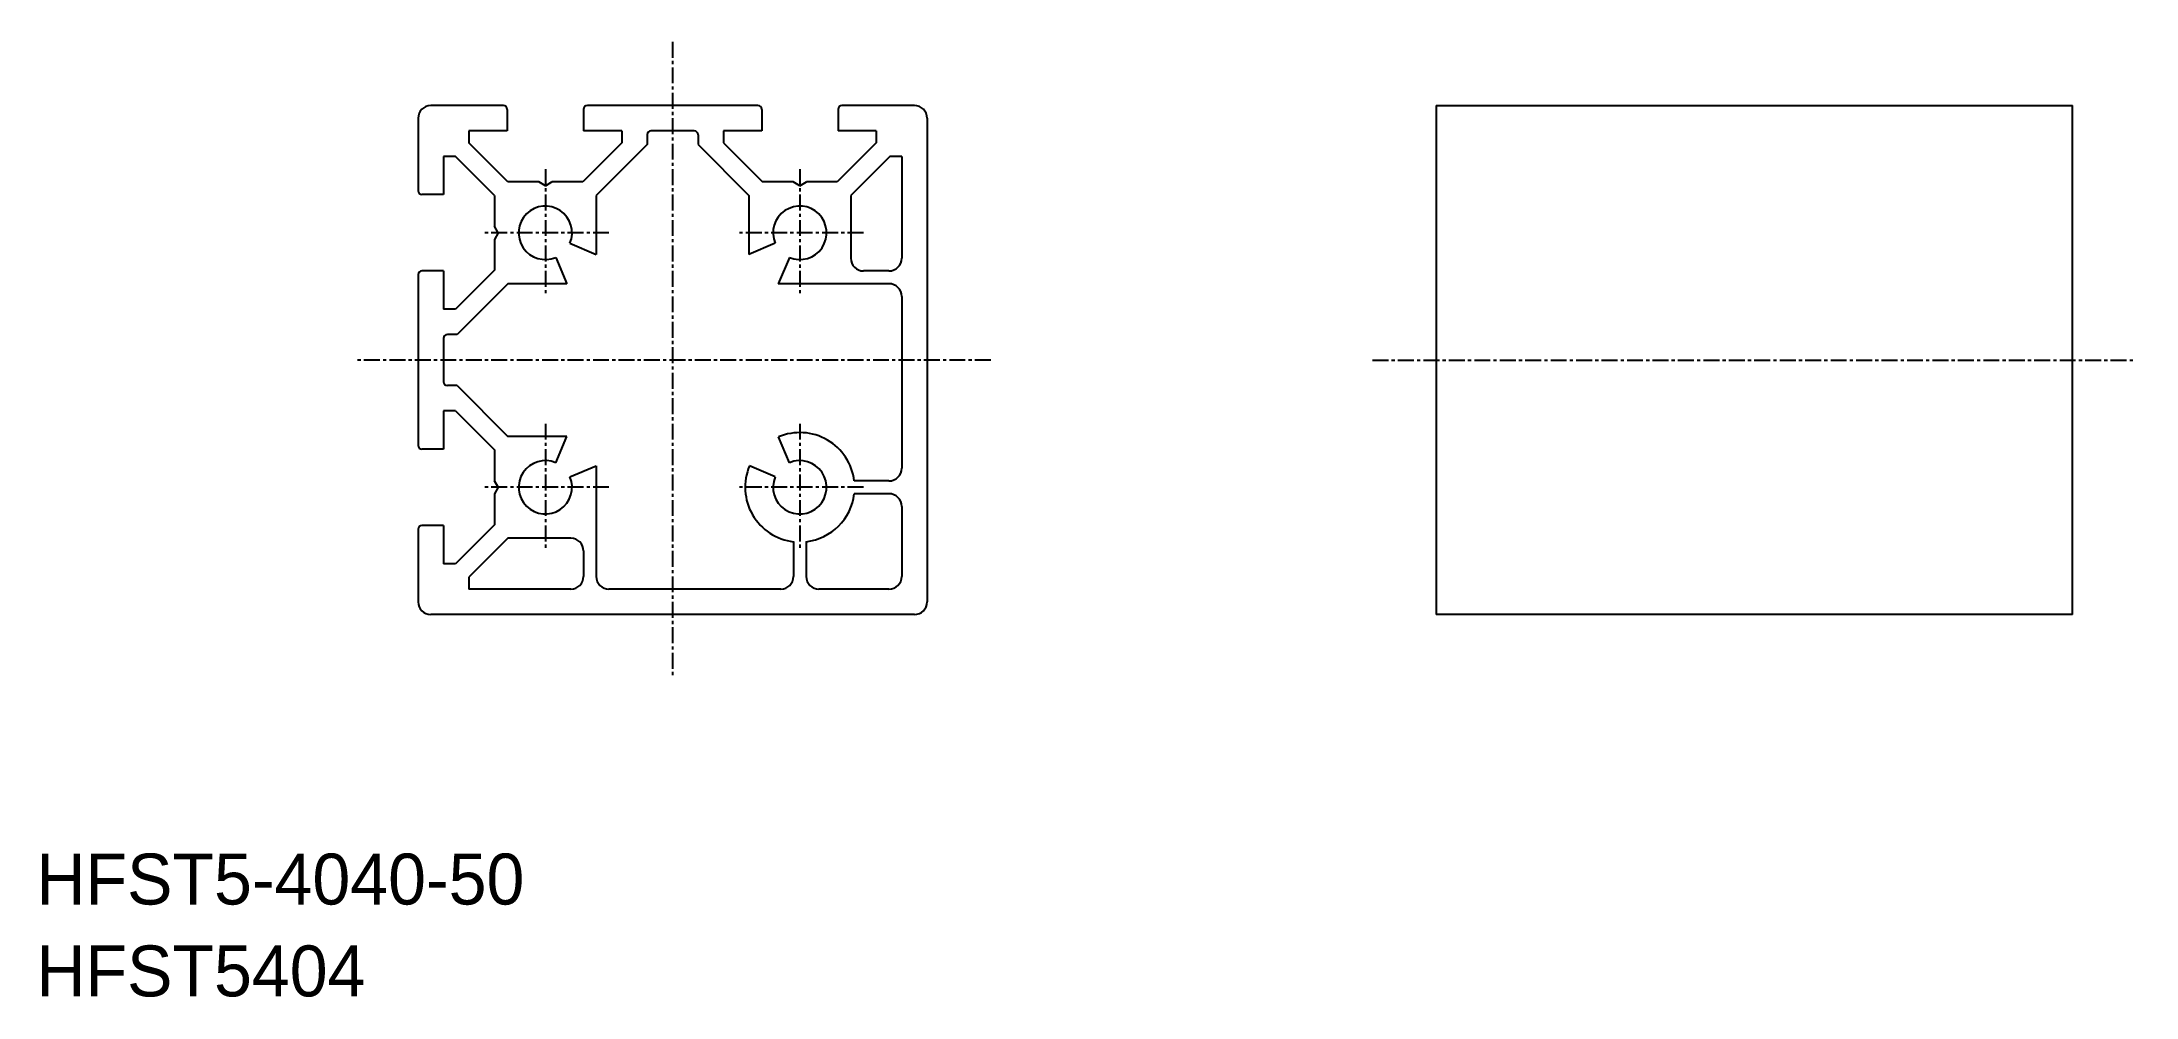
# Model space of a CAD drawing. Extents: x 0 to 165, y 0 to 75.
import ezdxf

# ---------------------------------------------------------------- set-up
doc = ezdxf.new("R2010")
doc.units = 0
doc.linetypes.add('CENTER', pattern=[2, 1.25, -0.25, 0.25, -0.25])
doc.layers.get('0').update_dxf_attribs({"linetype": 'CONTINUOUS'})
doc.layers.add('CENTER', color=1, linetype='CENTER')

msp = doc.modelspace()

# ---------------------------------------------------------------- linework, layer by layer
at = {"color": 7, "linetype": 'CONTINUOUS'}
for p, q in [((36.7, 70), (31, 70)), ((37, 69.7), (37, 68)), ((43, 69.7), (43, 68)), ((56.7, 70), (43.3, 70)), ((57, 69.7), (57, 68)), ((63, 69.7), (63, 68)), ((69, 70), (63.3, 70)), ((110, 70), (110, 30)), ((110, 70), (160, 70)), ((160, 30), (160, 70)), ((30, 69), (30, 63.3)), ((37, 68), (34, 68)), ((34, 68), (34, 67.06)), ((46, 68), (43, 68)), ((46, 68), (46, 67.06)), ((48, 67.7), (48, 66.94)), ((51.7, 68), (48.3, 68)), ((52, 67.7), (52, 66.94)), ((57, 68), (54, 68)), ((54, 68), (54, 67.06)), ((66, 68), (63, 68)), ((66, 68), (66, 67.06)), ((70, 69), (70, 31)), ((32, 66), (32, 63)), ((32.94, 66), (32, 66)), ((36, 62.94), (32.94, 66)), ((37.06, 64), (34, 67.06)), ((46, 67.06), (42.94, 64)), ((48, 66.94), (44, 62.94)), ((52, 66.94), (56, 62.94)), ((54, 67.06), (57.06, 64)), ((66, 67.06), (62.94, 64)), ((67.06, 66), (64, 62.94)), ((68, 66), (67.06, 66)), ((68, 66), (68, 58)), ((32, 63), (30.3, 63)), ((36, 62.94), (36, 60.52)), ((39.48, 64), (37.06, 64)), ((40, 63.7), (39.48, 64)), ((40, 63.7), (40.52, 64)), ((42.94, 64), (40.52, 64)), ((44, 62.94), (44, 58.3)), ((56, 62.94), (56, 58.3)), ((59.48, 64), (57.06, 64)), ((60, 63.7), (59.48, 64)), ((60, 63.7), (60.52, 64)), ((62.94, 64), (60.52, 64)), ((64, 62.94), (64, 58)), ((36.3, 60), (36, 60.52)), ((36.3, 60), (36, 59.48)), ((36, 59.48), (36, 57.06)), ((40.82, 58.07), (41.7, 56)), ((41.93, 59.18), (44, 58.3)), ((58.07, 59.18), (56, 58.3)), ((59.18, 58.07), (58.3, 56)), ((30, 56.7), (30, 43.3)), ((32, 57), (30.3, 57)), ((32, 57), (32, 54)), ((36, 57.06), (32.94, 54)), ((37.06, 56), (33.06, 52)), ((41.7, 56), (37.06, 56)), ((67, 56), (58.3, 56)), ((67, 57), (65, 57)), ((68, 55), (68, 41.5)), ((32.94, 54), (32, 54)), ((32, 51.7), (32, 48.3)), ((33.06, 52), (32.3, 52)), ((33.06, 48), (32.3, 48)), ((33.06, 48), (37.06, 44)), ((32.94, 46), (32, 46)), ((32, 46), (32, 43)), ((32.94, 46), (36, 42.94)), ((32, 43), (30.3, 43)), ((36, 42.94), (36, 40.52)), ((41.7, 44), (37.06, 44)), ((40.82, 41.93), (41.7, 44)), ((59.18, 41.93), (58.32, 43.96)), ((41.93, 40.82), (44, 41.7)), ((44, 41.7), (44, 33)), ((58.07, 40.82), (56.04, 41.68)), ((36.3, 40), (36, 40.52)), ((36.3, 40), (36, 39.48)), ((67, 40.5), (64.27, 40.5)), ((67, 39.5), (64.27, 39.5)), ((36, 39.48), (36, 37.06)), ((68, 38.5), (68, 33)), ((30, 36.7), (30, 31)), ((32, 37), (30.3, 37)), ((32, 37), (32, 34)), ((36, 37.06), (32.94, 34)), ((37.06, 36), (34, 32.94)), ((42, 36), (37.06, 36)), ((43, 35), (43, 33)), ((59.5, 35.73), (59.5, 33)), ((60.5, 35.73), (60.5, 33)), ((32.94, 34), (32, 34)), ((34, 32.94), (34, 32)), ((42, 32), (34, 32)), ((58.5, 32), (45, 32)), ((67, 32), (61.5, 32)), ((69, 30), (31, 30)), ((160, 30), (110, 30))]:
    msp.add_line(p, q, dxfattribs=at)
for centre, radius, start, end in [((31, 69), 1, 90, 180), ((36.7, 69.7), 0.3, 0, 90), ((43.3, 69.7), 0.3, 90, 180), ((56.7, 69.7), 0.3, 0, 90), ((63.3, 69.7), 0.3, 90, 180), ((69, 69), 1, 0, 90), ((48.3, 67.7), 0.3, 90, 180), ((51.7, 67.7), 0.3, 0, 90), ((30.3, 63.3), 0.3, 180, 270), ((40, 60), 2.1, 337, 293), ((60, 60), 2.1, 247, 203), ((65, 58), 1, 180, 270), ((67, 58), 1, 270, 0), ((30.3, 56.7), 0.3, 90, 180), ((67, 55), 1, 0, 90), ((32.3, 51.7), 0.3, 90, 180), ((32.3, 48.3), 0.3, 180, 270), ((30.3, 43.3), 0.3, 180, 270), ((60, 40), 4.3, 6.6774, 113), ((40, 40), 2.1, 67, 23), ((60, 40), 4.3, 157, 263.3226), ((60, 40), 2.1, 157, 113), ((67, 41.5), 1, 270, 0), ((60, 40), 4.3, 276.6774, 353.3226), ((67, 38.5), 1, 0, 90), ((30.3, 36.7), 0.3, 90, 180), ((42, 35), 1, 0, 90), ((42, 33), 1, 270, 0), ((45, 33), 1, 180, 270), ((58.5, 33), 1, 270, 0), ((61.5, 33), 1, 180, 270), ((67, 33), 1, 270, 0), ((31, 31), 1, 180, 270), ((69, 31), 1, 270, 0)]:
    msp.add_arc(centre, radius, start, end, dxfattribs=at)
at = {"layer": 'CENTER', "color": 1, "linetype": 'CENTER'}
for p, q in [((50, 75), (50, 25)), ((40, 65), (40, 55)), ((60, 65), (60, 55)), ((45, 60), (35, 60)), ((65, 60), (55, 60)), ((75, 50), (25, 50)), ((105, 50), (165, 50)), ((40, 45), (40, 35)), ((60, 45), (60, 35)), ((45, 40), (35, 40)), ((65, 40), (55, 40))]:
    msp.add_line(p, q, dxfattribs=at)

# ---------------------------------------------------------------- texts
at = {"color": 7, "linetype": 'CONTINUOUS'}
for s, p in [('HFST5-4040-50', (0, 7.22)), ('HFST5404', (0, 0))]:
    msp.add_text(s, height=4, dxfattribs=at).set_placement(p)

doc.saveas('drawing.dxf')
